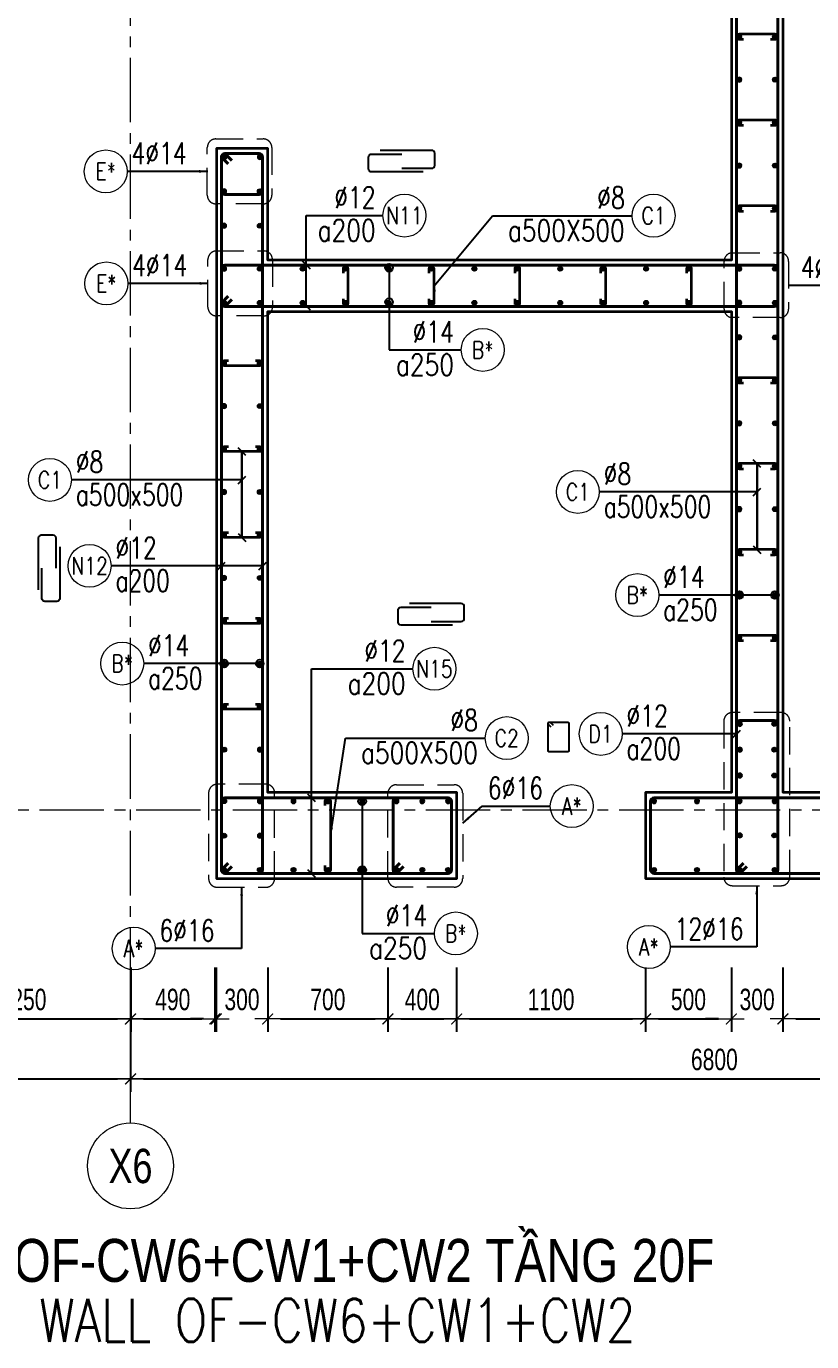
# Model space of a CAD drawing. Header units: millimetres. Extents: x 988833 to 1318015, y -9365 to 47591.
# Drawn here: x 1145433 to 1150007, y 30313 to 37970 of the extents above; entities that cross this region are included whole.
import ezdxf
from ezdxf.enums import TextEntityAlignment as Align

# ---------------------------------------------------------------- set-up
doc = ezdxf.new("R2010")
doc.units = ezdxf.units.MM
doc.header["$MEASUREMENT"] = 0
doc.linetypes.add('HIDDEN2', pattern=[4.7625, 3.175, -1.5875])
doc.linetypes.add('OF_Grid_1$0$CENTER2', pattern=[1.125, 0.75, -0.125, 0.125, -0.125])
doc.layers.get('0').update_dxf_attribs({"lineweight": 20})
doc.layers.get('Defpoints').update_dxf_attribs({"color": 151, "lineweight": 9})
for name, color, linetype, lineweight in [('KC-LEADER', 153, 'Continuous', 18), ('KC-THEP', 6, 'Continuous', 40), ('NDC_S_ANNO', 7, 'Continuous', 20), ('NDC_S_DIM', 1, 'Continuous', 15), ('NDC_S_ENG TITLE', 3, 'Continuous', 20), ('NDC_S_HIDDEN', 8, 'HIDDEN2', 13), ('NDC_S_LEADER', 1, 'Continuous', 15), ('NDC_S_REBAR', 4, 'Continuous', 35), ('NDC_S_STIRRUP', 4, 'Continuous', 40), ('NDC_S_TEXT SYMBOL', 7, 'Continuous', 20), ('NDC_S_VN TEXT', 7, 'Continuous', 20), ('NDC_S_VN TITLE', 6, 'Continuous', 35), ('NDC_S_WALL', 6, 'Continuous', 35), ('OF_Grid_1$0$NDC_S_AXIS', 5, 'OF_Grid_1$0$CENTER2', 13), ('OF_Grid_1$0$NDC_S_SYMBOL', 1, 'Continuous', 15), ('OF_Grid_1$0$NDC_S_TEXT SYMBOL', 7, 'Continuous', 20)]:
    doc.layers.add(name, color=color, linetype=linetype, lineweight=lineweight)
doc.layers.add('Leader', color=6, linetype='Continuous')
doc.layers.add('Ligature', color=1, linetype='Continuous')
doc.styles.add('NDC_ANNO', font='', dxfattribs={"width": 0.8})
doc.styles.add('NDC_ARIAL', font='arial.ttf', dxfattribs={"width": 0.85})
doc.styles.add('NDC_DIM', font='', dxfattribs={"width": 0.75})
doc.styles.add('NDC_EN TXT', font='romans.shx', dxfattribs={"width": 0.8})
doc.styles.add('NDC_VIE TXT', font='arial.ttf', dxfattribs={"width": 0.8})
doc.styles.add('OF_Grid_1$0$NDC_ANNO', font='', dxfattribs={"width": 0.8})
doc.styles.get('NDC_ANNO').set_extended_font_data('Dotum')
doc.styles.get('NDC_DIM').set_extended_font_data('Dotum')
doc.styles.get('OF_Grid_1$0$NDC_ANNO').set_extended_font_data('Dotum')
doc.dimstyles.new('NDC_1-50', dxfattribs={"dimscale": 50, "dimtxt": 2.5, "dimasz": 1, "dimexe": 1.5, "dimexo": 0, "dimgap": 0.8, "dimtad": 1, "dimdec": 0, "dimdsep": 46, "dimtxsty": 'NDC_ARIAL', "dimblk": 'DIMMARK', "dimcen": 49999.938995, "dimdle": 1.5, "dimclrd": 1, "dimclre": 1, "dimclrt": 3, "dimadec": 0, "dimazin": 0, "dimtfac": 1, "dimtdec": 0, "dimtix": 1, "dimtmove": 2, "dimatfit": 3, "dimfxl": 1, "dimarcsym": 0})
doc.dimstyles.new('NDC_dim_25', dxfattribs={"dimscale": 25, "dimtxt": 2.5, "dimasz": 1.5, "dimexe": 1.5, "dimexo": 2.5, "dimgap": 1, "dimtad": 1, "dimdec": 0, "dimzin": 0, "dimdsep": 46, "dimtxsty": 'NDC_DIM', "dimblk": 'DIMMARK', "dimcen": 0.09, "dimdle": 1.2, "dimclrd": 1, "dimclre": 1, "dimclrt": 3, "dimadec": 0, "dimazin": 0, "dimtfac": 1, "dimtdec": 0, "dimtix": 1, "dimtofl": 0, "dimtmove": 0, "dimatfit": 3, "dimfxl": 6, "dimfxlon": 1, "dimtolj": 1, "dimtzin": 0, "dimarcsym": 0})
doc.dimstyles.new('NDC_dim_30', dxfattribs={"dimscale": 30, "dimtxt": 2.5, "dimasz": 1.5, "dimexe": 1.5, "dimexo": 2.5, "dimgap": 1, "dimtad": 1, "dimdec": 0, "dimzin": 0, "dimdsep": 46, "dimtxsty": 'NDC_DIM', "dimblk": 'DIMMARK', "dimcen": 0.09, "dimdle": 1.2, "dimclrd": 1, "dimclre": 1, "dimclrt": 3, "dimadec": 0, "dimazin": 0, "dimtfac": 1, "dimtdec": 0, "dimtix": 1, "dimtofl": 0, "dimtmove": 0, "dimatfit": 3, "dimfxl": 6, "dimfxlon": 1, "dimtolj": 1, "dimtzin": 0, "dimarcsym": 0})
doc.dimstyles.new('NDC_dim_50', dxfattribs={"dimscale": 50, "dimtxt": 2.5, "dimasz": 1.5, "dimexe": 1.5, "dimexo": 2.5, "dimgap": 1, "dimtad": 1, "dimdec": 0, "dimzin": 0, "dimdsep": 46, "dimtxsty": 'NDC_DIM', "dimblk": 'DIMMARK', "dimcen": 0.09, "dimdle": 1.2, "dimclrd": 1, "dimclre": 1, "dimclrt": 3, "dimadec": 0, "dimazin": 0, "dimtfac": 1, "dimtdec": 0, "dimtix": 1, "dimtofl": 0, "dimtmove": 0, "dimatfit": 3, "dimfxl": 6, "dimfxlon": 1, "dimtolj": 1, "dimtzin": 0, "dimarcsym": 0})

# ---------------------------------------------------------------- blocks, each defined once
blk = doc.blocks.new('Drawing name_symbol')
at = {"layer": 'NDC_S_ENG TITLE', "style": 'NDC_EN TXT', "width": 0.8}
blk.add_attdef('SECTDET1', text='', height=5, dxfattribs=at).set_placement((0, 1.01), align=Align.CENTER)
at = {"layer": 'NDC_S_TEXT SYMBOL', "lineweight": 25, "style": 'NDC_ANNO', "width": 0.8}
blk.add_attdef('SSCALE', text='', height=2.5, dxfattribs=at).set_placement((0, -4), align=Align.CENTER)
at = {"layer": 'NDC_S_VN TITLE', "style": 'NDC_VIE TXT', "width": 0.8}
blk.add_attdef('SECTDET2', text='', height=5, dxfattribs=at).set_placement((0, 7.97), align=Align.CENTER)
blk = doc.blocks.new('THEP')
at = {"layer": 'KC-LEADER', "color": 6}
blk.add_circle((0, 0), 14, dxfattribs=at)
at = {"layer": 'KC-THEP'}
for p, q in [((-14, 0), (14, 0)), ((9.9, 9.9), (-9.9, -9.9)), ((-9.9, 9.9), (9.9, -9.9)), ((0, 14), (0, -14))]:
    blk.add_line(p, q, dxfattribs=at)
blk = doc.blocks.new('*U642')
at = {"layer": 'KC-THEP', "rotation": 9.66856443638095}
for p in [(0, 99.3), (0, -99.3)]:
    blk.add_blockref('THEP', p, dxfattribs=at)
blk = doc.blocks.new('*U641')
at = {"layer": 'NDC_S_HIDDEN', "color": 0, "linetype": 'ByBlock', "lineweight": -2, "transparency": 16777216}
for p in [(0, 0), (250, 0), (500, 0), (750, 0), (1000, 0), (1250, 0), (1500, 0), (1750, 0), (2000, 0), (2250, 0), (2500, 0)]:
    blk.add_blockref('*U642', p, dxfattribs=at)
blk = doc.blocks.new('*U644')
at = {"layer": 'NDC_S_REBAR'}
blk.add_lwpolyline([(-15, -75), (-15, -100, 1), (15, -100), (15, 100, 1), (-15, 100), (-15, 75)], format="xyb", dxfattribs=at)
blk = doc.blocks.new('*U643')
at = {"layer": 'NDC_S_HIDDEN', "color": 0, "linetype": 'ByBlock', "lineweight": -2, "transparency": 16777216}
for p in [(0, 0), (500, 0), (1000, 0), (1500, 0), (2000, 0)]:
    blk.add_blockref('*U644', p, dxfattribs=at)
blk = doc.blocks.new('DIMMARK')
at = {"layer": 'NDC_S_DIM', "color": 1}
blk.add_line((-1.5, 0), (1, 0), dxfattribs=at)
at = {"layer": 'NDC_S_DIM', "color": 2, "const_width": 0.1}
blk.add_lwpolyline([(-0.42, -0.42), (0.42, 0.42)], dxfattribs=at)
blk = doc.blocks.new('*U13')
blk.add_circle((-2.5, 0), 2.5)
at = {"layer": 'NDC_S_VN TEXT', "color": 3, "style": 'NDC_EN TXT', "width": 0.75}
blk.add_attdef('DK1', (0.5, 0.85), '', height=2.5, dxfattribs=at)
at = {"layer": 'NDC_S_VN TEXT', "color": 7, "style": 'NDC_EN TXT', "width": 0.8}
blk.add_attdef('SH2', text='', height=2, dxfattribs=at).set_placement((-2.5, 0), align=Align.MIDDLE)
blk = doc.blocks.new('*U9')
blk.add_circle((2.5, 0), 2.5)
at = {"layer": 'NDC_S_VN TEXT', "color": 3, "style": 'NDC_EN TXT', "width": 0.75}
blk.add_attdef('DK2', text='', height=2.5, dxfattribs=at).set_placement((-0.85, 0.85), align=Align.RIGHT)
at = {"layer": 'NDC_S_VN TEXT', "color": 7, "style": 'NDC_EN TXT', "width": 0.8}
blk.add_attdef('SH3', text='', height=2, dxfattribs=at).set_placement((2.5, 0), align=Align.MIDDLE)
blk = doc.blocks.new('*U11')
blk.add_circle((-2.5, 0), 2.5)
at = {"layer": 'NDC_S_VN TEXT', "color": 3, "style": 'NDC_EN TXT', "width": 0.75}
for tag, p in [('DK1', (0.5, 0.85)), ('KC1', (0.5, -2.97))]:
    blk.add_attdef(tag, p, '', height=2.5, dxfattribs=at)
at = {"layer": 'NDC_S_VN TEXT', "color": 7, "style": 'NDC_EN TXT', "width": 0.8}
blk.add_attdef('SH2', text='', height=2, dxfattribs=at).set_placement((-2.5, 0), align=Align.MIDDLE)
blk = doc.blocks.new('*U12')
blk.add_circle((-2.5, 0), 2.5)
at = {"layer": 'NDC_S_VN TEXT', "color": 3, "style": 'NDC_EN TXT', "width": 0.75}
for tag, p in [('DK1', (0.5, 0.85)), ('KC1', (0.5, -2.97))]:
    blk.add_attdef(tag, p, '', height=2.5, dxfattribs=at)
at = {"layer": 'NDC_S_VN TEXT', "color": 7, "style": 'NDC_EN TXT', "width": 0.8}
blk.add_attdef('SH2', text='', height=2, dxfattribs=at).set_placement((-2.5, 0), align=Align.MIDDLE)
blk = doc.blocks.new('*U10')
blk.add_circle((2.5, 0), 2.5)
at = {"layer": 'NDC_S_VN TEXT', "color": 3, "style": 'NDC_EN TXT'}
for tag, width, p in [('DK2', 0.75, (-0.85, 0.85)), ('KC2', 0.8, (-0.85, -2.97))]:
    blk.add_attdef(tag, text='', height=2.5, dxfattribs=dict(at, width=width)).set_placement(p, align=Align.RIGHT)
at = {"layer": 'NDC_S_VN TEXT', "color": 7, "style": 'NDC_EN TXT', "width": 0.8}
blk.add_attdef('SH3', text='', height=2, dxfattribs=at).set_placement((2.5, 0), align=Align.MIDDLE)
blk = doc.blocks.new('A$C72321851')
at = {"layer": 'Ligature'}
for points in [[(-60.9, -129.3), (-60.9, 170.9, -0.414214), (-43.3, 188.5), (25.8, 188.5, -0.414214), (43.4, 170.9), (43.4, -4.3)], [(-39.7, -4.3), (-39.7, -179.5, 0.414214), (-22.1, -197.1), (47, -197.1, 0.414214), (64.6, -179.5), (64.6, 120.7)]]:
    blk.add_lwpolyline(points, format="xyb", dxfattribs=at)
blk = doc.blocks.new('*U662')
at = {"layer": 'KC-THEP', "xscale": -1, "rotation": 170.331435563619}
blk.add_blockref('THEP', (0, 200), dxfattribs=at)
at = {"layer": 'KC-THEP', "rotation": 9.668564436380946}
blk.add_blockref('THEP', (0, -200), dxfattribs=at)
blk = doc.blocks.new('*U661')
at = {"layer": 'NDC_S_HIDDEN', "color": 0, "linetype": 'ByBlock', "lineweight": -2, "transparency": 16777216}
for p in [(0, 0), (250, 0)]:
    blk.add_blockref('*U662', p, dxfattribs=at)
blk = doc.blocks.new('*D687')
at = {"layer": 'Defpoints', "color": 0, "transparency": 16777216}
for p in [(1146040.3, 33009.5), (1137940.3, 32394.8), (1146040.3, 31842.8)]:
    blk.add_point(p, dxfattribs=at)
at = {"layer": 'NDC_S_DIM', "color": 1, "lineweight": -2, "transparency": 16777216}
for p, q in [((1137940.3, 32142.8), (1137940.3, 31767.8)), ((1146040.3, 32142.8), (1146040.3, 31767.8)), ((1138015.3, 31842.8), (1145965.3, 31842.8))]:
    blk.add_line(p, q, dxfattribs=at)
at = {"layer": 'NDC_S_DIM', "color": 1, "lineweight": -2, "transparency": 16777216, "xscale": 75, "yscale": 75, "zscale": 75, "rotation": 180}
blk.add_blockref('DIMMARK', (1137940.3, 31842.8), dxfattribs=at)
at = {"layer": 'NDC_S_DIM', "color": 1, "lineweight": -2, "transparency": 16777216, "xscale": 75, "yscale": 75, "zscale": 75}
blk.add_blockref('DIMMARK', (1146040.3, 31842.8), dxfattribs=at)
at = {"layer": 'NDC_S_DIM', "color": 3, "transparency": 16777216, "insert": (1141990.3, 31955.4), "char_height": 125, "attachment_point": 5, "style": 'NDC_DIM'}
blk.add_mtext('\\A1;8100', dxfattribs=at)
blk = doc.blocks.new('*D690')
at = {"layer": 'Defpoints', "color": 0, "ltscale": 200, "transparency": 16777216}
for p in [(1144789.5, 33009.5), (1146039.3, 33009.5), (1146039.3, 32192)]:
    blk.add_point(p, dxfattribs=at)
at = {"layer": 'NDC_S_DIM', "color": 1, "lineweight": -2, "ltscale": 200, "transparency": 16777216}
for p, q in [((1144789.5, 32492), (1144789.5, 32117)), ((1146039.3, 32492), (1146039.3, 32117)), ((1144864.5, 32192), (1145964.3, 32192))]:
    blk.add_line(p, q, dxfattribs=at)
at = {"layer": 'NDC_S_DIM', "color": 1, "lineweight": -2, "ltscale": 200, "transparency": 16777216, "xscale": 75, "yscale": 75, "zscale": 75, "rotation": 180}
blk.add_blockref('DIMMARK', (1144789.5, 32192), dxfattribs=at)
at = {"layer": 'NDC_S_DIM', "color": 1, "lineweight": -2, "ltscale": 200, "transparency": 16777216, "xscale": 75, "yscale": 75, "zscale": 75}
blk.add_blockref('DIMMARK', (1146039.3, 32192), dxfattribs=at)
at = {"layer": 'NDC_S_DIM', "color": 3, "ltscale": 200, "transparency": 16777216, "insert": (1145414.4, 32304.6), "char_height": 125, "attachment_point": 5, "style": 'NDC_DIM'}
blk.add_mtext('\\A1;1250', dxfattribs=at)
blk = doc.blocks.new('*D691')
at = {"layer": 'Defpoints', "color": 0, "ltscale": 200, "transparency": 16777216}
for p in [(1146839.5, 33509.5), (1146539.5, 33009.5), (1146839.5, 32192)]:
    blk.add_point(p, dxfattribs=at)
at = {"layer": 'NDC_S_DIM', "color": 1, "lineweight": -2, "ltscale": 200, "transparency": 16777216}
for p, q in [((1146539.5, 32492), (1146539.5, 32117)), ((1146839.5, 32492), (1146839.5, 32117)), ((1146464.5, 32192), (1146389.5, 32192)), ((1146914.5, 32192), (1146989.5, 32192))]:
    blk.add_line(p, q, dxfattribs=at)
at = {"layer": 'NDC_S_DIM', "color": 1, "lineweight": -2, "ltscale": 200, "transparency": 16777216, "xscale": 75, "yscale": 75, "zscale": 75}
blk.add_blockref('DIMMARK', (1146539.5, 32192), dxfattribs=at)
at = {"layer": 'NDC_S_DIM', "color": 1, "lineweight": -2, "ltscale": 200, "transparency": 16777216, "xscale": 75, "yscale": 75, "zscale": 75, "rotation": 180}
blk.add_blockref('DIMMARK', (1146839.5, 32192), dxfattribs=at)
at = {"layer": 'NDC_S_DIM', "color": 3, "ltscale": 200, "transparency": 16777216, "insert": (1146689.5, 32304.6), "char_height": 125, "attachment_point": 5, "style": 'NDC_DIM'}
blk.add_mtext('\\A1;300', dxfattribs=at)
blk = doc.blocks.new('*D692')
at = {"layer": 'Defpoints', "color": 0, "ltscale": 200, "transparency": 16777216}
for p in [(1146839.5, 33509.5), (1147539.5, 33009.5), (1147539.5, 32192)]:
    blk.add_point(p, dxfattribs=at)
at = {"layer": 'NDC_S_DIM', "color": 1, "lineweight": -2, "ltscale": 200, "transparency": 16777216}
for p, q in [((1146839.5, 32492), (1146839.5, 32117)), ((1147539.5, 32492), (1147539.5, 32117)), ((1146914.5, 32192), (1147464.5, 32192))]:
    blk.add_line(p, q, dxfattribs=at)
at = {"layer": 'NDC_S_DIM', "color": 1, "lineweight": -2, "ltscale": 200, "transparency": 16777216, "xscale": 75, "yscale": 75, "zscale": 75, "rotation": 180}
blk.add_blockref('DIMMARK', (1146839.5, 32192), dxfattribs=at)
at = {"layer": 'NDC_S_DIM', "color": 1, "lineweight": -2, "ltscale": 200, "transparency": 16777216, "xscale": 75, "yscale": 75, "zscale": 75}
blk.add_blockref('DIMMARK', (1147539.5, 32192), dxfattribs=at)
at = {"layer": 'NDC_S_DIM', "color": 3, "ltscale": 200, "transparency": 16777216, "insert": (1147189.5, 32304.6), "char_height": 125, "attachment_point": 5, "style": 'NDC_DIM'}
blk.add_mtext('\\A1;700', dxfattribs=at)
blk = doc.blocks.new('*D693')
at = {"layer": 'Defpoints', "color": 0, "ltscale": 200, "transparency": 16777216}
for p in [(1147539.5, 33009.5), (1147939.5, 33009.5), (1147939.5, 32192)]:
    blk.add_point(p, dxfattribs=at)
at = {"layer": 'NDC_S_DIM', "color": 1, "lineweight": -2, "ltscale": 200, "transparency": 16777216}
for p, q in [((1147539.5, 32492), (1147539.5, 32117)), ((1147939.5, 32492), (1147939.5, 32117)), ((1147614.5, 32192), (1147864.5, 32192))]:
    blk.add_line(p, q, dxfattribs=at)
at = {"layer": 'NDC_S_DIM', "color": 1, "lineweight": -2, "ltscale": 200, "transparency": 16777216, "xscale": 75, "yscale": 75, "zscale": 75, "rotation": 180}
blk.add_blockref('DIMMARK', (1147539.5, 32192), dxfattribs=at)
at = {"layer": 'NDC_S_DIM', "color": 1, "lineweight": -2, "ltscale": 200, "transparency": 16777216, "xscale": 75, "yscale": 75, "zscale": 75}
blk.add_blockref('DIMMARK', (1147939.5, 32192), dxfattribs=at)
at = {"layer": 'NDC_S_DIM', "color": 3, "ltscale": 200, "transparency": 16777216, "insert": (1147739.5, 32304.6), "char_height": 125, "attachment_point": 5, "style": 'NDC_DIM'}
blk.add_mtext('\\A1;400', dxfattribs=at)
blk = doc.blocks.new('*D694')
at = {"layer": 'Defpoints', "color": 0, "ltscale": 200, "transparency": 16777216}
for p in [(1147939.5, 33009.5), (1149039.5, 33009.5), (1149039.5, 32192)]:
    blk.add_point(p, dxfattribs=at)
at = {"layer": 'NDC_S_DIM', "color": 1, "lineweight": -2, "ltscale": 200, "transparency": 16777216}
for p, q in [((1147939.5, 32492), (1147939.5, 32117)), ((1149039.5, 32492), (1149039.5, 32117)), ((1148014.5, 32192), (1148964.5, 32192))]:
    blk.add_line(p, q, dxfattribs=at)
at = {"layer": 'NDC_S_DIM', "color": 1, "lineweight": -2, "ltscale": 200, "transparency": 16777216, "xscale": 75, "yscale": 75, "zscale": 75, "rotation": 180}
blk.add_blockref('DIMMARK', (1147939.5, 32192), dxfattribs=at)
at = {"layer": 'NDC_S_DIM', "color": 1, "lineweight": -2, "ltscale": 200, "transparency": 16777216, "xscale": 75, "yscale": 75, "zscale": 75}
blk.add_blockref('DIMMARK', (1149039.5, 32192), dxfattribs=at)
at = {"layer": 'NDC_S_DIM', "color": 3, "ltscale": 200, "transparency": 16777216, "insert": (1148489.5, 32304.6), "char_height": 125, "attachment_point": 5, "style": 'NDC_DIM'}
blk.add_mtext('\\A1;1100', dxfattribs=at)
blk = doc.blocks.new('*D702')
at = {"layer": 'Defpoints', "color": 0, "ltscale": 200, "transparency": 16777216}
for p in [(1149539.5, 33509.5), (1149039.5, 33009.5), (1149539.5, 32192)]:
    blk.add_point(p, dxfattribs=at)
at = {"layer": 'NDC_S_DIM', "color": 1, "lineweight": -2, "ltscale": 200, "transparency": 16777216}
for p, q in [((1149039.5, 32492), (1149039.5, 32117)), ((1149539.5, 32492), (1149539.5, 32117)), ((1149114.5, 32192), (1149464.5, 32192))]:
    blk.add_line(p, q, dxfattribs=at)
at = {"layer": 'NDC_S_DIM', "color": 1, "lineweight": -2, "ltscale": 200, "transparency": 16777216, "xscale": 75, "yscale": 75, "zscale": 75, "rotation": 180}
blk.add_blockref('DIMMARK', (1149039.5, 32192), dxfattribs=at)
at = {"layer": 'NDC_S_DIM', "color": 1, "lineweight": -2, "ltscale": 200, "transparency": 16777216, "xscale": 75, "yscale": 75, "zscale": 75}
blk.add_blockref('DIMMARK', (1149539.5, 32192), dxfattribs=at)
at = {"layer": 'NDC_S_DIM', "color": 3, "ltscale": 200, "transparency": 16777216, "insert": (1149289.5, 32304.6), "char_height": 125, "attachment_point": 5, "style": 'NDC_DIM'}
blk.add_mtext('\\A1;500', dxfattribs=at)
blk = doc.blocks.new('*D703')
at = {"layer": 'Defpoints', "color": 0, "ltscale": 200, "transparency": 16777216}
for p in [(1149539.5, 33509.5), (1149839.5, 33509.5), (1149839.5, 32192)]:
    blk.add_point(p, dxfattribs=at)
at = {"layer": 'NDC_S_DIM', "color": 1, "lineweight": -2, "ltscale": 200, "transparency": 16777216}
for p, q in [((1149539.5, 32492), (1149539.5, 32117)), ((1149839.5, 32492), (1149839.5, 32117)), ((1149464.5, 32192), (1149389.5, 32192)), ((1149914.5, 32192), (1149989.5, 32192))]:
    blk.add_line(p, q, dxfattribs=at)
at = {"layer": 'NDC_S_DIM', "color": 1, "lineweight": -2, "ltscale": 200, "transparency": 16777216, "xscale": 75, "yscale": 75, "zscale": 75}
blk.add_blockref('DIMMARK', (1149539.5, 32192), dxfattribs=at)
at = {"layer": 'NDC_S_DIM', "color": 1, "lineweight": -2, "ltscale": 200, "transparency": 16777216, "xscale": 75, "yscale": 75, "zscale": 75, "rotation": 180}
blk.add_blockref('DIMMARK', (1149839.5, 32192), dxfattribs=at)
at = {"layer": 'NDC_S_DIM', "color": 3, "ltscale": 200, "transparency": 16777216, "insert": (1149689.5, 32304.6), "char_height": 125, "attachment_point": 5, "style": 'NDC_DIM'}
blk.add_mtext('\\A1;300', dxfattribs=at)
blk = doc.blocks.new('*D704')
at = {"layer": 'Defpoints', "color": 0, "ltscale": 200, "transparency": 16777216}
for p in [(1149839.5, 33509.5), (1152049.2, 33083), (1152049.2, 32192)]:
    blk.add_point(p, dxfattribs=at)
at = {"layer": 'NDC_S_DIM', "color": 1, "lineweight": -2, "ltscale": 200, "transparency": 16777216}
for p, q in [((1149839.5, 32492), (1149839.5, 32117)), ((1152049.2, 32492), (1152049.2, 32117)), ((1149914.5, 32192), (1151974.2, 32192))]:
    blk.add_line(p, q, dxfattribs=at)
at = {"layer": 'NDC_S_DIM', "color": 1, "lineweight": -2, "ltscale": 200, "transparency": 16777216, "xscale": 75, "yscale": 75, "zscale": 75, "rotation": 180}
blk.add_blockref('DIMMARK', (1149839.5, 32192), dxfattribs=at)
at = {"layer": 'NDC_S_DIM', "color": 1, "lineweight": -2, "ltscale": 200, "transparency": 16777216, "xscale": 75, "yscale": 75, "zscale": 75}
blk.add_blockref('DIMMARK', (1152049.2, 32192), dxfattribs=at)
at = {"layer": 'NDC_S_DIM', "color": 3, "ltscale": 200, "transparency": 16777216, "insert": (1150944.3, 32304.6), "char_height": 125, "attachment_point": 5, "style": 'NDC_DIM'}
blk.add_mtext('\\A1;2210', dxfattribs=at)
blk = doc.blocks.new('*U56')
at = {"layer": 'OF_Grid_1$0$NDC_S_SYMBOL'}
blk.add_line((0, 5), (0, 9), dxfattribs=at)
blk.add_circle((0, 0), 5, dxfattribs=at)
at = {"layer": 'OF_Grid_1$0$NDC_S_TEXT SYMBOL', "color": 7, "style": 'OF_Grid_1$0$NDC_ANNO', "width": 0.8}
blk.add_attdef('GRID', text='', height=4, dxfattribs=at).set_placement((0, 0), align=Align.MIDDLE)
blk = doc.blocks.new('*D707')
at = {"layer": 'Defpoints', "color": 0, "ltscale": 200, "transparency": 16777216}
for p in [(1152840.5, 33325.2), (1146040.3, 33009.5), (1152840.5, 31842.8)]:
    blk.add_point(p, dxfattribs=at)
at = {"layer": 'NDC_S_DIM', "color": 1, "lineweight": -2, "ltscale": 200, "transparency": 16777216}
for p, q in [((1146040.3, 32142.8), (1146040.3, 31767.8)), ((1152840.5, 32142.8), (1152840.5, 31767.8)), ((1146115.3, 31842.8), (1152765.5, 31842.8))]:
    blk.add_line(p, q, dxfattribs=at)
at = {"layer": 'NDC_S_DIM', "color": 1, "lineweight": -2, "ltscale": 200, "transparency": 16777216, "xscale": 75, "yscale": 75, "zscale": 75, "rotation": 180}
blk.add_blockref('DIMMARK', (1146040.3, 31842.8), dxfattribs=at)
at = {"layer": 'NDC_S_DIM', "color": 1, "lineweight": -2, "ltscale": 200, "transparency": 16777216, "xscale": 75, "yscale": 75, "zscale": 75}
blk.add_blockref('DIMMARK', (1152840.5, 31842.8), dxfattribs=at)
at = {"layer": 'NDC_S_DIM', "color": 3, "ltscale": 200, "transparency": 16777216, "insert": (1149440.4, 31955.4), "char_height": 125, "attachment_point": 5, "style": 'NDC_DIM'}
blk.add_mtext('\\A1;6800', dxfattribs=at)
blk = doc.blocks.new('*D708')
at = {"layer": 'Defpoints', "color": 0, "ltscale": 200, "transparency": 16777216}
for p in [(1146041.3, 33009.5), (1146531.4, 33020.8), (1146531.4, 32192)]:
    blk.add_point(p, dxfattribs=at)
at = {"layer": 'NDC_S_DIM', "color": 1, "lineweight": -2, "ltscale": 200, "transparency": 16777216}
for p, q in [((1146041.3, 32492), (1146041.3, 32117)), ((1146531.4, 32492), (1146531.4, 32117)), ((1146116.3, 32192), (1146456.4, 32192))]:
    blk.add_line(p, q, dxfattribs=at)
at = {"layer": 'NDC_S_DIM', "color": 1, "lineweight": -2, "ltscale": 200, "transparency": 16777216, "xscale": 75, "yscale": 75, "zscale": 75, "rotation": 180}
blk.add_blockref('DIMMARK', (1146041.3, 32192), dxfattribs=at)
at = {"layer": 'NDC_S_DIM', "color": 1, "lineweight": -2, "ltscale": 200, "transparency": 16777216, "xscale": 75, "yscale": 75, "zscale": 75}
blk.add_blockref('DIMMARK', (1146531.4, 32192), dxfattribs=at)
at = {"layer": 'NDC_S_DIM', "color": 3, "ltscale": 200, "transparency": 16777216, "insert": (1146286.4, 32304.6), "char_height": 125, "attachment_point": 5, "style": 'NDC_DIM'}
blk.add_mtext('\\A1;490', dxfattribs=at)

msp = doc.modelspace()

# ---------------------------------------------------------------- linework, layer by layer
at = {"layer": 'Ligature'}
msp.add_lwpolyline([(1148490.6, 33890.4), (1148474.6, 33906.4, -0.668179), (1148480.4, 33920.3), (1148585.1, 33920.3, -0.414214), (1148593.2, 33912.1), (1148593.2, 33755, -0.414214), (1148585.1, 33746.9), (1148480.4, 33746.9, -0.414214), (1148472.3, 33755), (1148472.3, 33912.1, -0.668179), (1148486.2, 33917.9), (1148502.2, 33902)], format="xyb", dxfattribs=at)
at = {"layer": 'NDC_S_HIDDEN', "ltscale": 50}
for points in [[(1146537.5, 37314.6), (1146813.4, 37314.6, -0.414214), (1146863.4, 37264.6), (1146863.4, 36987, -0.414214), (1146813.4, 36937), (1146537.5, 36937, -0.414214), (1146487.5, 36987), (1146487.5, 37264.6, -0.414214)], [(1146541, 36662.4), (1146816.9, 36662.4, -0.414214), (1146866.9, 36612.4), (1146866.9, 36334.8, -0.414214), (1146816.9, 36284.8), (1146541, 36284.8, -0.414214), (1146491, 36334.8), (1146491, 36612.4, -0.414214)], [(1149547, 36652.1), (1149822.8, 36652.1, -0.414214), (1149872.8, 36602.1), (1149872.8, 36324.6, -0.414214), (1149822.8, 36274.6), (1149547, 36274.6, -0.414214), (1149497, 36324.6), (1149497, 36602.1, -0.414214)], [(1149545.2, 32967.9), (1149829.5, 32967.9, 0.414214), (1149879.5, 33017.9), (1149879.5, 33925.3, 0.414214), (1149829.5, 33975.3), (1149545.2, 33975.3, 0.414214), (1149495.2, 33925.3), (1149495.2, 33017.9, 0.414214)], [(1146545.2, 32959.1), (1146829.5, 32959.1, 0.414214), (1146879.5, 33009.1), (1146879.5, 33507.9, 0.414214), (1146829.5, 33557.9), (1146545.2, 33557.9, 0.414214), (1146495.2, 33507.9), (1146495.2, 33009.1, 0.414214)], [(1147589.5, 33555.6), (1147924.7, 33555.6, -0.414214), (1147974.7, 33505.6), (1147974.7, 33009.5, -0.414214), (1147924.7, 32959.5), (1147589.5, 32959.5, -0.414214), (1147539.5, 33009.5), (1147539.5, 33505.6, -0.414214)]]:
    msp.add_lwpolyline(points, format="xyb", close=True, dxfattribs=at)
at = {"layer": 'NDC_S_REBAR'}
for points in [[(1149768, 37894.5), (1149793, 37894.5, 1), (1149793, 37924.5), (1149586, 37924.5, 1), (1149586, 37894.5), (1149611, 37894.5)], [(1149768, 37394.5), (1149793, 37394.5, 1), (1149793, 37424.5), (1149586, 37424.5, 1), (1149586, 37394.5), (1149611, 37394.5)], [(1149768, 36894.5), (1149793, 36894.5, 1), (1149793, 36924.5), (1149586, 36924.5, 1), (1149586, 36894.5), (1149611, 36894.5)], [(1146768, 36024.5), (1146793, 36024.5, -1), (1146793, 35994.5), (1146586, 35994.5, -1), (1146586, 36024.5), (1146611, 36024.5)], [(1149768, 35894.5), (1149793, 35894.5, 1), (1149793, 35924.5), (1149586, 35924.5, 1), (1149586, 35894.5), (1149611, 35894.5)], [(1146768, 35524.5), (1146793, 35524.5, -1), (1146793, 35494.5), (1146586, 35494.5, -1), (1146586, 35524.5), (1146611, 35524.5)], [(1149768, 35394.5), (1149793, 35394.5, 1), (1149793, 35424.5), (1149586, 35424.5, 1), (1149586, 35394.5), (1149611, 35394.5)], [(1146768, 35024.5), (1146793, 35024.5, -1), (1146793, 34994.5), (1146586, 34994.5, -1), (1146586, 35024.5), (1146611, 35024.5)], [(1149768, 34894.5), (1149793, 34894.5, 1), (1149793, 34924.5), (1149586, 34924.5, 1), (1149586, 34894.5), (1149611, 34894.5)], [(1146768, 34524.5), (1146793, 34524.5, -1), (1146793, 34494.5), (1146586, 34494.5, -1), (1146586, 34524.5), (1146611, 34524.5)], [(1149768, 34394.5), (1149793, 34394.5, 1), (1149793, 34424.5), (1149586, 34424.5, 1), (1149586, 34394.5), (1149611, 34394.5)], [(1146768, 34024.5), (1146793, 34024.5, -1), (1146793, 33994.5), (1146586, 33994.5, -1), (1146586, 34024.5), (1146611, 34024.5)], [(1147174.5, 33434.5), (1147174.5, 33459.5, -1), (1147204.5, 33459.5), (1147204.5, 33059.5, -1), (1147174.5, 33059.5), (1147174.5, 33084.5)]]:
    msp.add_lwpolyline(points, format="xyb", dxfattribs=at)
at = {"layer": 'NDC_S_STIRRUP'}
for points in [[(1149609.5, 45319.5), (1149569.5, 45359.5, -0.414214), (1149589.5, 45379.5), (1149789.5, 45379.5, -0.414214), (1149809.5, 45359.5), (1149809.5, 33059.5, -0.414214), (1149789.5, 33039.5), (1149589.5, 33039.5, -0.414214), (1149569.5, 33059.5), (1149569.5, 45359.5, -0.414214), (1149589.5, 45379.5), (1149629.5, 45339.5)], [(1146609.5, 33099.5), (1146569.5, 33059.5, 0.414214), (1146589.5, 33039.5), (1146789.5, 33039.5, 0.414214), (1146809.5, 33059.5), (1146809.5, 37209.5, 0.414214), (1146789.5, 37229.5), (1146589.5, 37229.5, 0.414214), (1146569.5, 37209.5), (1146569.5, 33059.5, 0.414214), (1146589.5, 33039.5), (1146629.5, 33079.5)], [(1146609.5, 37169.5), (1146569.5, 37209.5, -0.414214), (1146589.5, 37229.5), (1146789.5, 37229.5, -0.414214), (1146809.5, 37209.5), (1146809.5, 37011.7, -0.414214), (1146789.5, 36991.7), (1146589.5, 36991.7, -0.414214), (1146569.5, 37011.7), (1146569.5, 37209.5, -0.414214), (1146589.5, 37229.5), (1146629.5, 37189.5)], [(1146629.5, 36379.5), (1146589.5, 36339.5, -0.414214), (1146569.5, 36359.5), (1146569.5, 36559.5, -0.414214), (1146589.5, 36579.5), (1149789.5, 36579.5, -0.414214), (1149809.5, 36559.5), (1149809.5, 36359.5, -0.414358), (1149789.5, 36339.5), (1146589.5, 36339.5, -0.414214), (1146569.5, 36359.5), (1146609.5, 36399.5)], [(1149609.5, 33099.5), (1149569.5, 33059.5, 0.414214), (1149589.5, 33039.5), (1149789.5, 33039.5, 0.414214), (1149809.5, 33059.5), (1149809.5, 33909.3, 0.414214), (1149789.5, 33929.3), (1149589.5, 33929.3, 0.414214), (1149569.5, 33909.3), (1149569.5, 33059.5, 0.414214), (1149589.5, 33039.5), (1149629.5, 33079.5)], [(1146609.5, 33099.5), (1146569.5, 33059.5, 0.414214), (1146589.5, 33039.5), (1147889.5, 33039.5, 0.414214), (1147909.5, 33059.5), (1147909.5, 33459.5, 0.414214), (1147889.5, 33479.5), (1146589.5, 33479.5, 0.414214), (1146569.5, 33459.5), (1146569.5, 33059.5, 0.414214), (1146589.5, 33039.5), (1146629.5, 33079.5)], [(1147609.5, 33099.5), (1147569.5, 33059.5, 0.414214), (1147589.5, 33039.5), (1147889.5, 33039.5, 0.414214), (1147909.5, 33059.5), (1147909.5, 33459.5, 0.414214), (1147889.5, 33479.5), (1147589.5, 33479.5, 0.414214), (1147569.5, 33459.5), (1147569.5, 33059.5, 0.414214), (1147589.5, 33039.5), (1147629.5, 33079.5)], [(1152749.5, 33439.5), (1152789.5, 33479.5, -0.414214), (1152809.5, 33459.5), (1152809.5, 33059.5, -0.414214), (1152789.5, 33039.5), (1149089.5, 33039.5, -0.414214), (1149069.5, 33059.5), (1149069.5, 33459.5, -0.414214), (1149089.5, 33479.5), (1152789.5, 33479.5, -0.414214), (1152809.5, 33459.5), (1152769.5, 33419.5)]]:
    msp.add_lwpolyline(points, format="xyb", dxfattribs=at)
at = {"layer": 'NDC_S_WALL'}
for points in [[(1152840.3, 34159.5), (1152540.3, 34159.5), (1152540.3, 33509.5), (1149840.3, 33509.5), (1149840.3, 44909.5)], [(1149540.3, 42009.5), (1149540.3, 36609.5), (1149540.3, 36609.5), (1146840.3, 36609.5), (1146840.3, 37259.5), (1146540.3, 37259.5), (1146540.3, 33009.5), (1147940.3, 33009.5), (1147940.3, 33509.5), (1147940.3, 33509.5), (1146840.3, 33509.5), (1146840.3, 36309.5), (1146840.3, 36309.5), (1149540.3, 36309.5), (1149540.3, 33509.5), (1149040.3, 33509.5), (1149040.3, 33509.5), (1149040.3, 33009.5), (1152840.3, 33009.5), (1152840.3, 34159.5)]]:
    msp.add_lwpolyline(points, dxfattribs=at)
at = {"layer": 'OF_Grid_1$0$NDC_S_AXIS', "ltscale": 500}
for p, q in [((1146040.3, 31786.5), (1146040.3, 46890.6)), ((1135947.8, 33409.5), (1154568.4, 33409.5))]:
    msp.add_line(p, q, dxfattribs=at)

# ---------------------------------------------------------------- block references
at = {"layer": 'KC-THEP', "xscale": -1}
for p, rotation in [((1149586, 37909.5), 350.3314355636191), ((1149586, 37659.5), 350.3314355636191), ((1149586, 37409.5), 350.3314355636191), ((1146793, 37209.5), 170.331435563619), ((1149586, 37159.5), 350.3314355636191), ((1146586, 37009.5), 350.3314355636191), ((1149586, 36909.5), 350.3314355636191), ((1146586, 36809.5), 350.3314355636191), ((1146586, 36559), 350.3314355636191), ((1149586, 36559), 350.3314355636191), ((1146586, 36360.4), 350.3314355636191), ((1149586, 36360.4), 350.3314355636191), ((1149586, 36159.5), 350.3314355636191), ((1146586, 36009.5), 350.3314355636191), ((1149586, 35909.5), 350.3314355636191), ((1146586, 35759.5), 350.3314355636191), ((1149586, 35659.5), 350.3314355636191), ((1146586, 35509.5), 350.3314355636191), ((1149586, 35409.5), 350.3314355636191), ((1146586, 35259.5), 350.3314355636191), ((1149586, 35159.5), 350.3314355636191), ((1146586, 35009.5), 350.3314355636191), ((1149586, 34909.5), 350.3314355636191), ((1146586, 34759.5), 350.3314355636191), ((1149586, 34659.5), 350.3314355636191), ((1146586, 34509.5), 350.3314355636191), ((1149586, 34409.5), 350.3314355636191), ((1146586, 34259.5), 350.3314355636191), ((1146586, 34009.5), 350.3314355636191), ((1149589.5, 33909.3), 170.331435563619), ((1146793, 33759.5), 170.331435563619), ((1149589.5, 33759.5), 170.331435563619), ((1149589.5, 33609.5), 170.331435563619), ((1146793, 33459.5), 170.331435563619), ((1146989.5, 33459.5), 170.331435563619), ((1147189.5, 33459.5), 170.331435563619), ((1147389.5, 33459.5), 170.331435563619), ((1147589.5, 33459.5), 170.331435563619), ((1147739.5, 33459.5), 170.331435563619), ((1147889.5, 33459.5), 170.331435563619), ((1149587.6, 33459.5), 170.331435563619), ((1149791.3, 33459.5), 170.331435563619), ((1146793, 33258.6), 170.331435563619), ((1149589.5, 33260.4), 170.331435563619), ((1146586, 33059.5), 350.3314355636191)]:
    msp.add_blockref('THEP', p, dxfattribs=dict(at, rotation=rotation))
at = {"layer": 'KC-THEP'}
for p, rotation in [((1149793, 37909.5), 9.668564436380926), ((1149793, 37659.5), 9.668564436380926), ((1149793, 37409.5), 9.668564436380926), ((1146586, 37209.5), 189.6685644363809), ((1149793, 37159.5), 9.668564436380926), ((1146793, 37009.5), 9.668564436380946), ((1149793, 36909.5), 9.668564436380926), ((1146793, 36809.5), 9.668564436380946), ((1149793, 36559), 9.668564436380926), ((1149793, 36360.4), 9.668564436380926), ((1149793, 36159.5), 9.668564436380926), ((1146793, 36009.5), 9.668564436380946), ((1149793, 35909.5), 9.668564436380926), ((1146793, 35759.5), 9.668564436380946), ((1149793, 35659.5), 9.668564436380926), ((1146793, 35509.5), 9.668564436380946), ((1149793, 35409.5), 9.668564436380926), ((1146793, 35259.5), 9.668564436380946), ((1149793, 35159.5), 9.668564436380926), ((1146793, 35009.5), 9.668564436380946), ((1149793, 34909.5), 9.668564436380926), ((1146793, 34759.5), 9.668564436380946), ((1149793, 34659.5), 9.668564436380926), ((1146793, 34509.5), 9.668564436380946), ((1149793, 34409.5), 9.668564436380926), ((1146793, 34259.5), 9.668564436380946), ((1146793, 34009.5), 9.668564436380946), ((1149789.5, 33909.3), 189.6685644363809), ((1146586, 33759.5), 189.6685644363809), ((1149789.5, 33759.5), 189.6685644363809), ((1149789.5, 33609.5), 189.6685644363809), ((1146586, 33459.5), 189.6685644363809), ((1146586, 33258.6), 189.6685644363809), ((1149789.5, 33260.4), 189.6685644363809), ((1146793, 33059.5), 9.668564436380946), ((1146989.5, 33059.5), 9.668564436380946), ((1147189.5, 33059.5), 9.668564436380946), ((1147389.5, 33059.5), 9.668564436380946), ((1147589.5, 33059.5), 9.668564436380946), ((1147739.5, 33059.5), 9.668564436380946), ((1147889.5, 33059.5), 9.668564436380946), ((1149587.6, 33059.5), 9.668564436380946), ((1149791.3, 33059.5), 9.668564436380946)]:
    msp.add_blockref('THEP', p, dxfattribs=dict(at, rotation=rotation))
at = {"layer": 'Leader'}
for p, rotation in [((1147615.2, 37183.5), 89.99999999999997), ((1145567.9, 34811.4), 179.9999999999999), ((1147786.7, 34545.2), 89.99999999999997)]:
    msp.add_blockref('A$C72321851', p, dxfattribs=dict(at, rotation=rotation))
at = {"layer": 'NDC_S_ANNO'}
ref = msp.add_blockref('Drawing name_symbol', (1146087.9, 30262.9), dxfattribs=dict(at, xscale=50, yscale=50, zscale=50))
ref.add_attrib('SECTDET1', 'DETAIL OF CORE WALL OF-CW6+CW1+CW2', dxfattribs={"layer": 'NDC_S_ENG TITLE', "height": 250, "style": 'NDC_EN TXT', "width": 0.8}).set_placement((1146087.9, 30313.4), align=Align.CENTER)
ref.add_attrib('SECTDET2', 'CHI TIẾT LÕI VÁCH OF-CW6+CW1+CW2 TẦNG 20F', dxfattribs={"layer": 'NDC_S_VN TITLE', "height": 250, "style": 'NDC_VIE TXT', "width": 0.8}).set_placement((1146087.9, 30661.4), align=Align.CENTER)
at = {"layer": 'NDC_S_HIDDEN'}
for name, p in [('*U641', (1146793, 36459.7)), ('*U643', (1147293, 36459)), ('*U661', (1149089.5, 33259.5))]:
    msp.add_blockref(name, p, dxfattribs=at)
at = {"layer": 'NDC_S_VN TEXT', "xscale": 50, "yscale": 50, "zscale": 50}
for name, p, values in [('*U13', (1146021.1, 37125.8), {'SH2': 'E*', 'DK1': '4%%C14'}), ('*U10', (1147510.5, 36868.7), {'SH3': 'N11', 'DK2': '%%C12', 'KC2': 'a200'}), ('*U10', (1148961.5, 36868), {'SH3': 'C1', 'DK2': '%%c8', 'KC2': 'a500X500'}), ('*U13', (1146024.6, 36473.6), {'SH2': 'E*', 'DK1': '4%%C14'}), ('*U9', (1150307.4, 36463.3), {'SH3': 'E*', 'DK2': '4%%C14'}), ('*U10', (1147966.7, 36086.3), {'SH3': 'B*', 'DK2': '%%C14', 'KC2': 'a250'}), ('*U12', (1145696.2, 35330.1), {'SH2': 'C1', 'DK1': '%%c8', 'KC1': 'a500x500'}), ('*U12', (1148770.4, 35260.1), {'SH2': 'C1', 'DK1': '%%c8', 'KC1': 'a500x500'}), ('*U11', (1145927.1, 34829.6), {'SH2': 'N12', 'DK1': '%%C12', 'KC1': 'a200'}), ('*U11', (1149117, 34659.5), {'SH2': 'B*', 'DK1': '%%C14', 'KC1': 'a250'}), ('*U11', (1146117, 34261), {'SH2': 'B*', 'DK1': '%%C14', 'KC1': 'a250'}), ('*U10', (1147685.3, 34230.4), {'SH3': 'N15', 'DK2': '%%C12', 'KC2': 'a200'}), ('*U11', (1148903.5, 33851.4), {'SH2': 'D1', 'DK1': '%%C12', 'KC1': 'a200'}), ('*U10', (1148106.1, 33826.8), {'SH3': 'C2', 'DK2': '%%c8', 'KC2': 'a500X500'}), ('*U9', (1148485.2, 33431.2), {'SH3': 'A*', 'DK2': '6%%C16'}), ('*U10', (1147810.1, 32689.7), {'SH3': 'B*', 'DK2': '%%C14', 'KC2': 'a250'}), ('*U13', (1149183.9, 32611), {'SH2': 'A*', 'DK1': '12%%C16'}), ('*U13', (1146183.9, 32602.2), {'SH2': 'A*', 'DK1': '6%%C16'})]:
    msp.add_blockref(name, p, dxfattribs=at).add_auto_attribs(values)
at = {"layer": 'OF_Grid_1$0$NDC_S_AXIS', "xscale": 50, "yscale": 50, "zscale": 50}
msp.add_blockref('*U56', (1146040.3, 31336.5), dxfattribs=at).add_auto_attribs({'GRID': 'X6'})

# ---------------------------------------------------------------- dimensions: what is measured, and where the dimension line sits
at = {"layer": 'NDC_S_DIM', "ltscale": 200}
for base, p1, p2, picture, middle in [((1146839.5, 32192), (1146539.5, 33009.5), (1146839.5, 33509.5), '*D691', (1146689.5, 32304.6)), ((1147539.5, 32192), (1146839.5, 33509.5), (1147539.5, 33009.5), '*D692', (1147189.5, 32304.6)), ((1149539.5, 32192), (1149039.5, 33009.5), (1149539.5, 33509.5), '*D702', (1149289.5, 32304.6)), ((1149839.5, 32192), (1149539.5, 33509.5), (1149839.5, 33509.5), '*D703', (1149689.5, 32304.6)), ((1152049.2, 32192), (1149839.5, 33509.5), (1152049.2, 33083), '*D704', (1150944.3, 32304.6)), ((1152840.5, 31842.8), (1146040.3, 33009.5), (1152840.5, 33325.2), '*D707', (1149440.4, 31955.4)), ((1146039.3, 32192), (1144789.5, 33009.5), (1146039.3, 33009.5), '*D690', (1145414.4, 32304.6)), ((1146531.4, 32192), (1146041.3, 33009.5), (1146531.4, 33020.8), '*D708', (1146286.4, 32304.6)), ((1147939.5, 32192), (1147539.5, 33009.5), (1147939.5, 33009.5), '*D693', (1147739.5, 32304.6)), ((1149039.5, 32192), (1147939.5, 33009.5), (1149039.5, 33009.5), '*D694', (1148489.5, 32304.6))]:
    dim = msp.add_linear_dim(base=base, p1=p1, p2=p2, dimstyle='NDC_dim_50', override={"dimtmove": 1}, dxfattribs=at)
    dim.commit()
    dim.dimension.update_dxf_attribs({"geometry": picture, "text_midpoint": middle})
at = {"layer": 'NDC_S_DIM'}
dim = msp.add_linear_dim(base=(1146040.3, 31842.8), p1=(1137940.3, 32394.8), p2=(1146040.3, 33009.5), dimstyle='NDC_dim_50', override={"dimtmove": 1}, dxfattribs=at)
dim.commit()
dim.dimension.update_dxf_attribs({"geometry": '*D687', "text_midpoint": (1141990.3, 31955.4)})

# ---------------------------------------------------------------- leaders
at = {"layer": 'NDC_S_LEADER'}
for points in [[(1146489.7, 37125.8), (1146021.1, 37125.8)], [(1146493.2, 36473.6), (1146024.6, 36473.6)], [(1146687.4, 32959.1), (1146687.4, 32602.2), (1146183.9, 32602.2)], [(1149687.4, 32967.9), (1149687.4, 32611), (1149183.9, 32611)]]:
    msp.add_leader(points, dimstyle='NDC_1-50', dxfattribs=at)
for points, dimstyle, override in [([(1147063.1, 36341.8), (1147063.1, 36868.5), (1147510.5, 36868.5)], 'NDC_dim_30', {"dimgap": 1, "dimtad": 0, "dimldrblk": 'Oblique'}), ([(1147063.1, 36581.8), (1147063.1, 36868.5), (1147510.5, 36868.5)], 'NDC_dim_30', {"dimtad": 0, "dimldrblk": 'Oblique'}), ([(1147808, 36459), (1148148.6, 36868), (1148961.5, 36868)], 'NDC_dim_30', {"dimtad": 0, "dimldrblk": 'Oblique'}), ([(1147546.1, 36564.6), (1147546.1, 36086.1), (1147966.7, 36086.1)], 'NDC_dim_30', {"dimgap": 1, "dimtad": 0, "dimldrblk": 'Origin'}), ([(1149872.8, 36463.3), (1150307.4, 36463.3)], 'NDC_dim_25', {"dimgap": 1, "dimtad": 0}), ([(1147546.1, 36364.6), (1147546.1, 36086.1), (1147966.7, 36086.1)], 'NDC_dim_30', {"dimgap": 1, "dimtad": 0, "dimldrblk": 'Origin'}), ([(1146689.5, 35494.5), (1146689.5, 34994.5)], 'NDC_dim_30', {"dimtad": 0, "dimldrblk": 'Oblique'}), ([(1146689.5, 34994.5), (1146689.5, 35494.5)], 'NDC_dim_30', {"dimtad": 0, "dimldrblk": 'Oblique'}), ([(1149689.5, 35424.5), (1149689.5, 34924.5)], 'NDC_dim_30', {"dimtad": 0, "dimldrblk": 'Oblique'}), ([(1149689.5, 34924.5), (1149689.5, 35424.5)], 'NDC_dim_30', {"dimtad": 0, "dimldrblk": 'Oblique'}), ([(1146689.5, 35330.1), (1145696.2, 35330.1)], 'NDC_dim_30', {"dimtad": 0, "dimldrblk": 'Oblique'}), ([(1149689.5, 35260.1), (1148770.4, 35260.1)], 'NDC_dim_30', {"dimtad": 0, "dimldrblk": 'Oblique'}), ([(1146809.5, 34829.5), (1145927.1, 34829.5)], 'NDC_dim_30', {"dimtad": 0, "dimldrblk": 'Oblique'}), ([(1146569.5, 34829.5), (1145927.1, 34829.5)], 'NDC_dim_30', {"dimtad": 0, "dimldrblk": 'Oblique'}), ([(1149793, 34659.5), (1149117, 34659.5)], 'NDC_dim_30', {"dimtad": 0, "dimldrblk": 'Origin'}), ([(1149586, 34659.5), (1149117, 34659.5)], 'NDC_dim_30', {"dimtad": 0, "dimldrblk": 'Origin'}), ([(1146793, 34261), (1146117, 34261)], 'NDC_dim_30', {"dimtad": 0, "dimldrblk": 'Origin'}), ([(1146586, 34261), (1146117, 34261)], 'NDC_dim_30', {"dimtad": 0, "dimldrblk": 'Origin'}), ([(1147093.6, 33039.5), (1147093.6, 34230.2), (1147685.3, 34230.2)], 'NDC_dim_30', {"dimtad": 0, "dimldrblk": 'Oblique'}), ([(1147093.6, 33479.5), (1147093.6, 34230.2), (1147685.3, 34230.2)], 'NDC_dim_30', {"dimtad": 0, "dimldrblk": 'Oblique'}), ([(1149569.5, 33851.4), (1148901.5, 33851.4)], 'NDC_dim_30', {"dimtad": 0, "dimldrblk": 'Oblique'}), ([(1147204.5, 33259.5), (1147293.2, 33826.8), (1148106.1, 33826.8)], 'NDC_dim_30', {"dimgap": 1, "dimtad": 0}), ([(1147389.5, 33459.5), (1147389.5, 32689.6), (1147810.1, 32689.6)], 'NDC_dim_30', {"dimgap": 1, "dimtad": 0, "dimldrblk": 'Origin'}), ([(1147974.7, 33332), (1148088.1, 33431.1), (1148485.2, 33431.1)], 'NDC_dim_30', {"dimtad": 0}), ([(1147389.5, 33059.5), (1147389.5, 32689.6), (1147810.1, 32689.6)], 'NDC_dim_30', {"dimgap": 1, "dimtad": 0, "dimldrblk": 'Origin'})]:
    msp.add_leader(points, dimstyle=dimstyle, override=override, dxfattribs=at)

doc.saveas('drawing.dxf')
